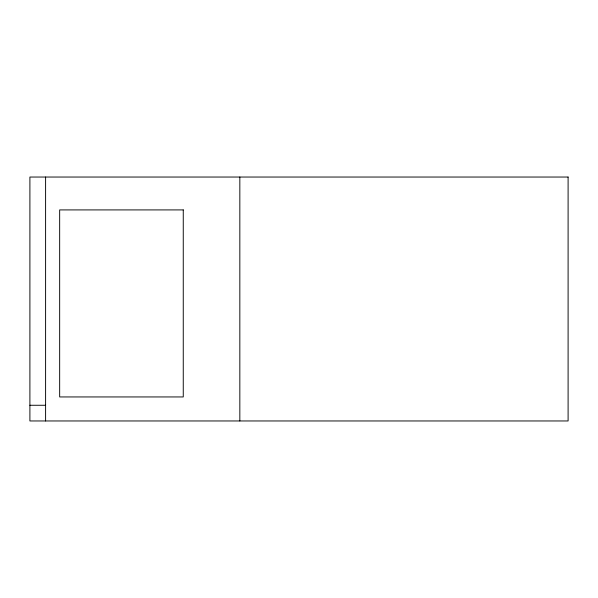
<?xml version="1.0" encoding="UTF-8"?>
<svg xmlns="http://www.w3.org/2000/svg" width="598" height="598" viewBox="0 0 598 598"><rect width="100%" height="100%" fill="white"/><g stroke="black" fill="none" stroke-linecap="round" stroke-linejoin="round"><path stroke-width="0.9" d="M29.9 405.265L45.598 405.265M239.835 177.038L239.835 420.962M45.598 177.038L45.598 420.962M568.1 177.038L29.9 177.038L29.9 420.962L568.1 420.962L568.1 177.038M183.257 209.913L59.665 209.913L59.665 396.945L183.257 396.945L183.257 209.913"/></g></svg>
